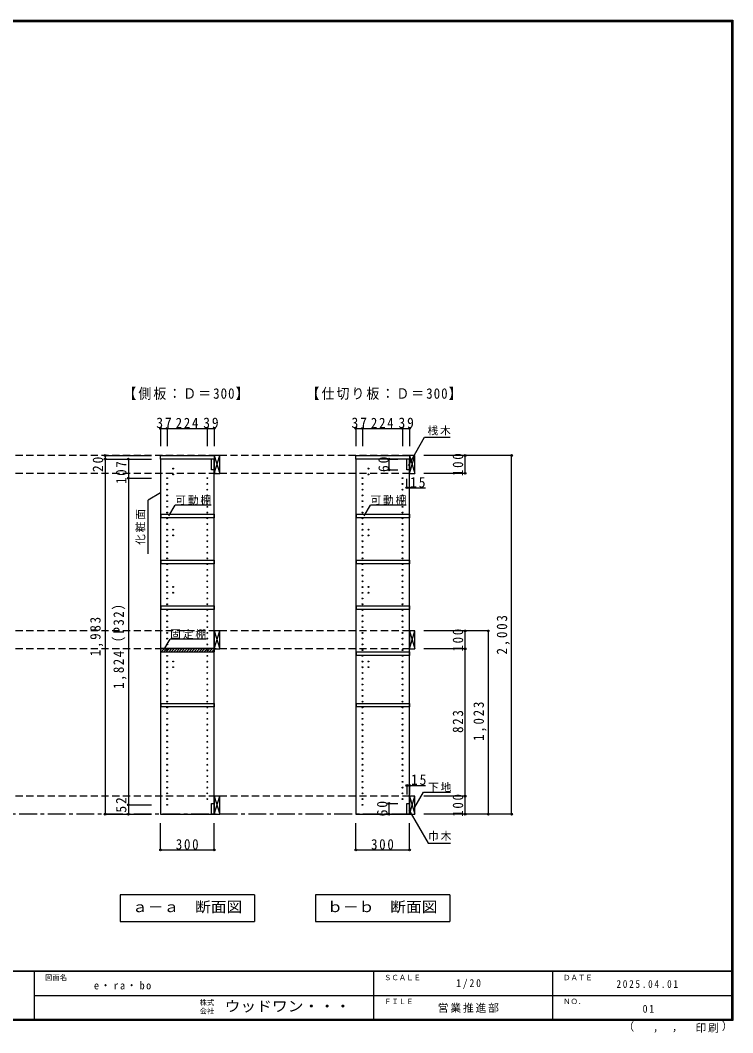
# Model space of a CAD drawing. Units: millimetres at full size, sheet at 1:20. Extents: x -3922 to 3878, y -2932 to 2722.
# Drawn here: x -100 to 3878, y -2932 to 2722 of the extents above; entities that cross this region are included whole.
import ezdxf
from ezdxf.enums import TextEntityAlignment as Align

# ---------------------------------------------------------------- set-up
doc = ezdxf.new("R2010")
doc.units = ezdxf.units.MM
doc.header["$LTSCALE"] = 20
doc.header["$PDMODE"] = 32
doc.header["$PDSIZE"] = 10
doc.linetypes.add('CHAIN1', pattern=[8, 5, -1, 1, -1])
doc.linetypes.add('DASHED2', pattern=[3, 2, -1])
for name, color, linetype in [('0-2_本体', 2, 'Continuous'), ('0-3_固定棚', 3, 'Continuous'), ('0-4_可動棚', 3, 'Continuous'), ('0-5', 4, 'Continuous'), ('0-7_桟木・巾木', 2, 'Continuous'), ('0-8_引き出し', 3, 'Continuous'), ('0-A_文字', 7, 'Continuous'), ('0-B_寸法', 4, 'Continuous'), ('0-C_ハッチ', 4, 'Continuous'), ('F-1_枠', 6, 'Continuous'), ('F-A_文字', 7, 'Continuous')]:
    doc.layers.add(name, color=color, linetype=linetype)
doc.styles.add('ＭＳ ゴシック', font='')
doc.styles.get('ＭＳ ゴシック').set_extended_font_data('MS Gothic')

msp = doc.modelspace()

# ---------------------------------------------------------------- linework, layer by layer
at = {"layer": '0-2_本体'}
for p, q in [((683.47, 291.73), (983.47, 291.73)), ((683.47, 271.73), (683.47, 291.73)), ((983.47, 291.73), (983.47, 271.73)), ((1773.47, 291.73), (2073.47, 291.73)), ((1773.47, 271.73), (1773.47, 291.73)), ((2073.47, 291.73), (2073.47, 271.73)), ((983.47, 271.73), (683.47, 271.73)), ((2073.47, 271.73), (1773.47, 271.73))]:
    msp.add_line(p, q, dxfattribs=at)
at = {"layer": '0-3_固定棚', "color": 2}
for p, q in [((683.47, -785.27), (683.47, -805.27)), ((683.47, -785.27), (983.47, -785.27)), ((983.47, -785.27), (983.47, -805.27)), ((683.47, -805.27), (983.47, -805.27))]:
    msp.add_line(p, q, dxfattribs=at)
at = {"layer": '0-4_可動棚', "color": 2}
for p, q in [((686.47, -56.77), (686.47, -36.77)), ((1776.47, -56.77), (1776.47, -36.77)), ((983.47, -56.77), (686.47, -56.77)), ((2073.47, -56.77), (1776.47, -56.77)), ((686.47, -312.77), (686.47, -292.77)), ((983.47, -312.77), (686.47, -312.77)), ((1776.47, -312.77), (1776.47, -292.77)), ((2073.47, -312.77), (1776.47, -312.77)), ((686.47, -568.77), (686.47, -548.77)), ((1776.47, -568.77), (1776.47, -548.77)), ((983.47, -568.77), (686.47, -568.77)), ((2073.47, -568.77), (1776.47, -568.77)), ((1776.47, -824.77), (1776.47, -804.77)), ((2073.47, -824.77), (1776.47, -824.77)), ((686.47, -1112.77), (686.47, -1092.77)), ((983.47, -1112.77), (686.47, -1112.77)), ((1776.47, -1112.77), (1776.47, -1092.77)), ((2073.47, -1112.77), (1776.47, -1112.77))]:
    msp.add_line(p, q, dxfattribs=at)
for points in [[(686.47, -36.77), (983.47, -36.77), (983.47, -56.77)], [(1776.47, -36.77), (2073.47, -36.77), (2073.47, -56.77)], [(686.47, -292.77), (983.47, -292.77), (983.47, -312.77)], [(1776.47, -292.77), (2073.47, -292.77), (2073.47, -312.77)], [(686.47, -548.77), (983.47, -548.77), (983.47, -568.77)], [(1776.47, -548.77), (2073.47, -548.77), (2073.47, -568.77)], [(1776.47, -804.77), (2073.47, -804.77), (2073.47, -824.77)], [(686.47, -1092.77), (983.47, -1092.77), (983.47, -1112.77)], [(1776.47, -1092.77), (2073.47, -1092.77), (2073.47, -1112.77)]]:
    msp.add_lwpolyline(points, dxfattribs=at)
at = {"layer": '0-5', "color": 3}
for p, q in [((983.47, 271.73), (683.47, 271.73)), ((683.47, 271.73), (683.47, -1711.27)), ((983.47, -1711.27), (983.47, 271.73)), ((2073.47, 271.73), (1773.47, 271.73)), ((1773.47, 271.73), (1773.47, -1711.27)), ((2073.47, -1711.27), (2073.47, 271.73)), ((683.47, -1711.27), (983.47, -1711.27)), ((1773.47, -1711.27), (2073.47, -1711.27))]:
    msp.add_line(p, q, dxfattribs=at)
at = {"layer": '0-5'}
for centre in [(753.47, 218.23), (753.47, 186.23), (1843.47, 218.23), (1843.47, 186.23), (720.47, 164.73), (720.47, 132.73), (944.47, 164.73), (944.47, 132.73), (1810.47, 164.73), (1810.47, 132.73), (2034.47, 164.73), (2034.47, 132.73), (720.47, 100.73), (720.47, 68.73), (944.47, 100.73), (944.47, 68.73), (1810.47, 100.73), (1810.47, 68.73), (2034.47, 100.73), (2034.47, 68.73), (720.47, 36.73), (720.47, 4.73), (944.47, 36.73), (944.47, 4.73), (1810.47, 36.73), (1810.47, 4.73), (2034.47, 36.73), (2034.47, 4.73), (720.47, -27.27), (944.47, -27.27), (1810.47, -27.27), (2034.47, -27.27), (720.47, -59.27), (720.47, -91.27), (944.47, -59.27), (944.47, -91.27), (1810.47, -59.27), (1810.47, -91.27), (2034.47, -59.27), (2034.47, -91.27), (720.47, -123.27), (720.47, -155.27), (753.47, -122.77), (753.47, -154.77), (944.47, -123.27), (944.47, -155.27), (1810.47, -123.27), (1810.47, -155.27), (1843.47, -122.77), (1843.47, -154.77), (2034.47, -123.27), (2034.47, -155.27), (720.47, -187.27), (720.47, -219.27), (944.47, -187.27), (944.47, -219.27), (1810.47, -187.27), (1810.47, -219.27), (2034.47, -187.27), (2034.47, -219.27), (720.47, -251.27), (720.47, -283.27), (944.47, -251.27), (944.47, -283.27), (1810.47, -251.27), (1810.47, -283.27), (2034.47, -251.27), (2034.47, -283.27), (720.47, -315.27), (944.47, -315.27), (1810.47, -315.27), (2034.47, -315.27), (720.47, -347.27), (720.47, -379.27), (944.47, -347.27), (944.47, -379.27), (1810.47, -347.27), (1810.47, -379.27), (2034.47, -347.27), (2034.47, -379.27), (720.47, -411.27), (720.47, -443.27), (753.47, -442.77), (944.47, -411.27), (944.47, -443.27), (1810.47, -411.27), (1810.47, -443.27), (1843.47, -442.77), (2034.47, -411.27), (2034.47, -443.27), (720.47, -475.27), (720.47, -507.27), (753.47, -474.77), (944.47, -475.27), (944.47, -507.27), (1810.47, -475.27), (1810.47, -507.27), (1843.47, -474.77), (2034.47, -475.27), (2034.47, -507.27), (720.47, -539.27), (944.47, -539.27), (1810.47, -539.27), (2034.47, -539.27), (720.47, -571.27), (720.47, -603.27), (944.47, -571.27), (944.47, -603.27), (1810.47, -571.27), (1810.47, -603.27), (2034.47, -571.27), (2034.47, -603.27), (720.47, -635.27), (720.47, -667.27), (944.47, -635.27), (944.47, -667.27), (1810.47, -635.27), (1810.47, -667.27), (2034.47, -635.27), (2034.47, -667.27), (720.47, -699.27), (720.47, -731.27), (944.47, -699.27), (944.47, -731.27), (1810.47, -699.27), (1810.47, -731.27), (2034.47, -699.27), (2034.47, -731.27), (720.47, -763.27), (944.47, -763.27), (1810.47, -763.27), (2034.47, -763.27), (720.47, -795.27), (720.47, -827.27), (944.47, -795.27), (944.47, -827.27), (1810.47, -795.27), (1810.47, -827.27), (2034.47, -795.27), (2034.47, -827.27), (720.47, -859.27), (720.47, -891.27), (753.47, -858.77), (753.47, -890.77), (944.47, -859.27), (944.47, -891.27), (1810.47, -859.27), (1810.47, -891.27), (1843.47, -858.77), (1843.47, -890.77), (2034.47, -859.27), (2034.47, -891.27), (720.47, -923.27), (720.47, -955.27), (944.47, -923.27), (944.47, -955.27), (1810.47, -923.27), (1810.47, -955.27), (2034.47, -923.27), (2034.47, -955.27), (720.47, -987.27), (720.47, -1019.27), (944.47, -987.27), (944.47, -1019.27), (1810.47, -987.27), (1810.47, -1019.27), (2034.47, -987.27), (2034.47, -1019.27), (720.47, -1051.27), (944.47, -1051.27), (1810.47, -1051.27), (2034.47, -1051.27), (720.47, -1083.27), (720.47, -1115.27), (944.47, -1083.27), (944.47, -1115.27), (1810.47, -1083.27), (1810.47, -1115.27), (2034.47, -1083.27), (2034.47, -1115.27), (720.47, -1147.27), (720.47, -1179.27), (944.47, -1147.27), (944.47, -1179.27), (1810.47, -1147.27), (1810.47, -1179.27), (2034.47, -1147.27), (2034.47, -1179.27), (720.47, -1211.27), (720.47, -1243.27), (944.47, -1211.27), (944.47, -1243.27), (1810.47, -1211.27), (1810.47, -1243.27), (2034.47, -1211.27), (2034.47, -1243.27), (720.47, -1275.27), (944.47, -1275.27), (1810.47, -1275.27), (2034.47, -1275.27), (720.47, -1307.27), (720.47, -1339.27), (944.47, -1307.27), (944.47, -1339.27), (1810.47, -1307.27), (1810.47, -1339.27), (2034.47, -1307.27), (2034.47, -1339.27), (720.47, -1371.27), (720.47, -1403.27), (944.47, -1371.27), (944.47, -1403.27), (1810.47, -1371.27), (1810.47, -1403.27), (2034.47, -1371.27), (2034.47, -1403.27), (720.47, -1435.27), (720.47, -1467.27), (944.47, -1435.27), (944.47, -1467.27), (1810.47, -1435.27), (1810.47, -1467.27), (2034.47, -1435.27), (2034.47, -1467.27), (720.47, -1499.27), (944.47, -1499.27), (1810.47, -1499.27), (2034.47, -1499.27), (720.47, -1531.27), (720.47, -1563.27), (944.47, -1531.27), (944.47, -1563.27), (1810.47, -1531.27), (1810.47, -1563.27), (2034.47, -1531.27), (2034.47, -1563.27), (720.47, -1595.27), (720.47, -1627.27), (944.47, -1595.27), (944.47, -1627.27), (1810.47, -1595.27), (1810.47, -1627.27), (2034.47, -1595.27), (2034.47, -1627.27), (720.47, -1659.27), (1810.47, -1659.27)]:
    msp.add_circle(centre, 2.5, dxfattribs=at)
at = {"layer": '0-7_桟木・巾木'}
for p, q in [((983.47, 271.73), (968.47, 271.73)), ((968.47, 211.73), (968.47, 271.73)), ((983.47, 271.73), (983.47, 230.73)), ((2073.47, 271.73), (2058.47, 271.73)), ((2058.47, 211.73), (2058.47, 271.73)), ((2073.47, 271.73), (2073.47, 230.73)), ((968.47, -1651.27), (983.47, -1651.27)), ((983.47, -1651.27), (983.47, -1711.27)), ((2058.47, -1651.27), (2073.47, -1651.27)), ((2073.47, -1651.27), (2073.47, -1711.27))]:
    msp.add_line(p, q, dxfattribs=at)
for points in [[(983.47, 211.73), (971.97, 211.73), (968.47, 211.73)], [(2073.47, 211.73), (2061.97, 211.73), (2058.47, 211.73)], [(983.47, -1711.27), (968.47, -1711.27), (968.47, -1651.27)], [(2073.47, -1711.27), (2058.47, -1711.27), (2058.47, -1651.27)]]:
    msp.add_lwpolyline(points, dxfattribs=at)
at = {"layer": '0-8_引き出し'}
for p, q in [((983.47, 291.73), (983.47, 191.73)), ((1013.47, 291.73), (983.47, 291.73)), ((1013.47, 191.73), (1013.47, 291.73)), ((2073.47, 291.73), (2073.47, 191.73)), ((2103.47, 291.73), (2073.47, 291.73)), ((2103.47, 191.73), (2103.47, 291.73)), ((983.47, 191.73), (1013.47, 191.73)), ((2073.47, 191.73), (2103.47, 191.73)), ((2073.47, -688.27), (2073.47, -788.27)), ((2103.47, -688.27), (2073.47, -688.27)), ((2103.47, -788.27), (2103.47, -688.27)), ((2073.47, -788.27), (2103.47, -788.27)), ((983.47, -1611.27), (983.47, -1711.27)), ((1013.47, -1611.27), (983.47, -1611.27)), ((1013.47, -1711.27), (1013.47, -1611.27)), ((2073.47, -1611.27), (2073.47, -1711.27)), ((2103.47, -1611.27), (2073.47, -1611.27)), ((2103.47, -1711.27), (2103.47, -1611.27)), ((983.47, -1711.27), (1013.47, -1711.27)), ((2073.47, -1711.27), (2103.47, -1711.27))]:
    msp.add_line(p, q, dxfattribs=at)
at = {"layer": '0-8_引き出し', "color": 7}
for p, q in [((983.47, 191.73), (1013.47, 291.73)), ((983.47, 291.73), (1013.47, 191.73)), ((2073.47, 191.73), (2103.47, 291.73)), ((2073.47, 291.73), (2103.47, 191.73)), ((983.47, -688.27), (1013.47, -788.27)), ((983.47, -788.27), (1013.47, -688.27)), ((2073.47, -788.27), (2103.47, -688.27)), ((2073.47, -688.27), (2103.47, -788.27)), ((983.47, -1711.27), (1013.47, -1611.27)), ((983.47, -1611.27), (1013.47, -1711.27)), ((2073.47, -1711.27), (2103.47, -1611.27)), ((2073.47, -1611.27), (2103.47, -1711.27))]:
    msp.add_line(p, q, dxfattribs=at)
at = {"layer": '0-8_引き出し'}
msp.add_lwpolyline([(1013.47, -788.27), (1013.47, -688.27), (983.47, -688.27), (983.47, -788.27)], close=True, dxfattribs=at)
at = {"layer": '0-A_文字'}
for p, q in [((683.47, 82.66), (613.47, 42.25)), ((613.47, -257.75), (613.47, 42.25)), ((730.32, -45.83), (765.34, 14.82)), ((965.34, 14.82), (765.34, 14.82)), ((1820.32, -45.83), (1855.34, 14.82)), ((2055.34, 14.82), (1855.34, 14.82)), ((702.02, -794.33), (737.04, -733.68)), ((937.04, -733.68), (737.04, -733.68)), ((2103.47, -1672.95), (2152.24, -1588.48)), ((2152.24, -1588.48), (2302.77, -1588.48)), ((1208.47, -2161.27), (1208.47, -2311.27)), ((2298.47, -2161.27), (2298.47, -2311.27)), ((458.47, -2311.27), (1208.47, -2311.27)), ((1548.47, -2311.27), (2298.47, -2311.27))]:
    msp.add_line(p, q, dxfattribs=at)
at = {"layer": '0-A_文字', "linetype": 'CHAIN1'}
msp.add_line((2073.47, -1711.27), (-2466.53, -1711.27), dxfattribs=at)
at = {"layer": '0-A_文字'}
for points in [[(2066.8, 236.27), (2157.67, 393.67), (2299.9, 393.67)], [(2069.66, -1687.54), (2176.74, -1873.01), (2302.77, -1873.01)], [(1208.47, -2161.27), (458.47, -2161.27), (458.47, -2311.27)], [(2298.47, -2161.27), (1548.47, -2161.27), (1548.47, -2311.27)]]:
    msp.add_lwpolyline(points, dxfattribs=at)
at = {"layer": '0-B_寸法'}
for p, q in [((683.47, 442.73), (983.47, 442.73)), ((683.47, 442.73), (683.47, 342.73)), ((720.47, 442.73), (720.47, 342.73)), ((944.47, 442.73), (944.47, 342.73)), ((983.47, 442.73), (983.47, 342.73)), ((1773.47, 442.73), (2073.47, 442.73)), ((1773.47, 442.73), (1773.47, 342.73)), ((1810.47, 442.73), (1810.47, 342.73)), ((2034.47, 442.73), (2034.47, 342.73)), ((2073.47, 442.73), (2073.47, 342.73)), ((373.47, 291.73), (373.47, 271.73)), ((373.47, 291.73), (633.47, 291.73)), ((2383.47, 291.73), (2153.47, 291.73)), ((2643.47, 291.73), (2153.47, 291.73)), ((2383.47, 191.73), (2383.47, 291.73)), ((2643.47, -1711.27), (2643.47, 291.73)), ((373.47, 271.73), (633.47, 271.73)), ((373.47, 271.73), (373.47, -1711.27)), ((503.47, 271.73), (633.47, 271.73)), ((503.47, 271.73), (503.47, 164.73)), ((1958.47, 271.73), (1958.47, 211.73)), ((1958.47, 271.73), (2008.47, 271.73)), ((1958.47, 211.73), (2008.47, 211.73)), ((2383.47, 191.73), (2153.47, 191.73)), ((503.47, 164.73), (633.47, 164.73)), ((503.47, 164.73), (503.47, -1659.27)), ((2058.47, 111.73), (2058.47, 161.73)), ((2073.47, 111.73), (2073.47, 161.73)), ((2058.47, 111.73), (2163.1, 111.73)), ((2383.47, -688.27), (2153.47, -688.27)), ((2383.47, -788.27), (2383.47, -688.27)), ((2513.47, -688.27), (2383.47, -688.27)), ((2513.47, -1711.27), (2513.47, -688.27)), ((2383.47, -788.27), (2153.47, -788.27)), ((2383.47, -1611.27), (2383.47, -788.27)), ((2058.47, -1551.27), (2058.47, -1601.27)), ((2058.47, -1551.27), (2161.93, -1551.27)), ((2073.47, -1551.27), (2073.47, -1601.27)), ((2383.47, -1611.27), (2153.47, -1611.27)), ((2383.47, -1711.27), (2383.47, -1611.27)), ((503.47, -1659.27), (633.47, -1659.27)), ((503.47, -1659.27), (503.47, -1711.27)), ((1958.47, -1651.27), (1958.47, -1711.27)), ((1958.47, -1651.27), (2008.47, -1651.27)), ((373.47, -1711.27), (633.47, -1711.27)), ((503.47, -1711.27), (633.47, -1711.27)), ((1958.47, -1711.27), (2008.47, -1711.27)), ((2383.47, -1711.27), (2153.47, -1711.27)), ((2643.47, -1711.27), (2153.47, -1711.27)), ((2513.47, -1711.27), (2383.47, -1711.27)), ((683.47, -1911.27), (683.47, -1761.27)), ((983.47, -1911.27), (983.47, -1761.27)), ((1773.47, -1911.27), (1773.47, -1761.27)), ((2073.47, -1911.27), (2073.47, -1761.27)), ((683.47, -1911.27), (983.47, -1911.27)), ((1773.47, -1911.27), (2073.47, -1911.27))]:
    msp.add_line(p, q, dxfattribs=at)
at = {"layer": '0-B_寸法', "linetype": 'DASHED2'}
for p, q in [((2073.47, 291.73), (-2466.53, 291.73)), ((2073.47, 191.73), (-2466.53, 191.73)), ((2073.47, -688.27), (-2466.53, -688.27)), ((2073.47, -788.27), (-2466.53, -788.27)), ((2073.47, -1611.27), (-2466.53, -1611.27))]:
    msp.add_line(p, q, dxfattribs=at)
at = {"layer": '0-B_寸法', "color": 7}
for p in [(683.47, 442.73), (720.47, 442.73), (944.47, 442.73), (983.47, 442.73), (1773.47, 442.73), (1810.47, 442.73), (2034.47, 442.73), (2073.47, 442.73), (373.47, 291.73), (2383.47, 291.73), (2643.47, 291.73), (373.47, 271.73), (503.47, 271.73), (1958.47, 271.73), (503.47, 164.73), (1958.47, 211.73), (2383.47, 191.73), (2058.47, 111.73), (2073.47, 111.73), (2383.47, -688.27), (2513.47, -688.27), (2383.47, -788.27), (2058.47, -1551.27), (2073.47, -1551.27), (2383.47, -1611.27), (503.47, -1659.27), (1958.47, -1651.27), (373.47, -1711.27), (503.47, -1711.27), (1958.47, -1711.27), (2383.47, -1711.27), (2513.47, -1711.27), (2643.47, -1711.27), (683.47, -1911.27), (983.47, -1911.27), (1773.47, -1911.27), (2073.47, -1911.27)]:
    msp.add_point(p, dxfattribs=at)
at = {"layer": '0-C_ハッチ'}
for p, q in [((683.47, -794.22), (692.42, -785.27)), ((686.56, -805.27), (706.56, -785.27)), ((700.7, -805.27), (720.7, -785.27)), ((714.84, -805.27), (734.84, -785.27)), ((728.99, -805.27), (748.99, -785.27)), ((743.13, -805.27), (763.13, -785.27)), ((757.27, -805.27), (777.27, -785.27)), ((771.41, -805.27), (791.41, -785.27)), ((785.55, -805.27), (805.55, -785.27)), ((799.7, -805.27), (819.7, -785.27)), ((813.84, -805.27), (833.84, -785.27)), ((827.98, -805.27), (847.98, -785.27)), ((842.12, -805.27), (862.12, -785.27)), ((856.26, -805.27), (876.26, -785.27)), ((870.41, -805.27), (890.41, -785.27)), ((884.55, -805.27), (904.55, -785.27)), ((898.69, -805.27), (918.69, -785.27)), ((912.83, -805.27), (932.83, -785.27)), ((926.97, -805.27), (946.97, -785.27)), ((941.12, -805.27), (961.12, -785.27)), ((955.26, -805.27), (975.26, -785.27)), ((969.4, -805.27), (983.47, -791.2))]:
    msp.add_line(p, q, dxfattribs=at)
at = {"layer": 'F-1_枠'}
for p, q in [((-3922.03, 2722.29), (3877.97, 2722.29)), ((-3922.03, 2718.96), (3877.97, 2718.96)), ((-3922.03, 2715.63), (3877.97, 2715.63)), ((3871.3, 2722.29), (3871.3, -2864.37)), ((3874.63, 2722.29), (3874.63, -2864.37)), ((3877.97, 2722.29), (3877.97, -2864.37)), ((3877.97, -2587.71), (-3922.03, -2587.71)), ((3877.97, -2591.04), (-3922.03, -2591.04)), ((-22.03, -2591.04), (-22.03, -2857.71)), ((1871.3, -2591.04), (1871.3, -2857.71)), ((2871.3, -2591.04), (2871.3, -2857.71)), ((-22.03, -2724.37), (3871.3, -2724.38)), ((3877.97, -2857.71), (-3922.03, -2857.71)), ((3877.97, -2861.04), (-3922.03, -2861.04)), ((3877.97, -2864.37), (-3922.03, -2864.37))]:
    msp.add_line(p, q, dxfattribs=at)

# ---------------------------------------------------------------- texts
at = {"layer": '0-A_文字', "style": 'ＭＳ ゴシック', "width": 1.1}
for s, p in [('ａ－ａ\u3000断面図', (523.47, -2276.27)), ('ｂ－ｂ\u3000断面図', (1613.47, -2276.27))]:
    msp.add_text(s, height=58.65, dxfattribs=at).set_placement(p, align=Align.BOTTOM_LEFT)
at = {"layer": '0-A_文字', "attachment_point": 7, "style": 'ＭＳ ゴシック'}
for s, insert, char_height in [('\\T1.16;\\W0.9;【側板：Ｄ＝300】', (475.97, 601.73), 58.65), ('\\T1.16;\\W0.9;【仕切り板：Ｄ＝300】', (1498.47, 601.73), 58.65), ('\\T1.17;桟木', (2173.88, 403.88), 43.99), ('\\T1.17;可動棚', (765.34, 14.82), 43.99), ('\\T1.17;可動棚', (1855.34, 14.82), 43.99), ('\\T1.17;固定棚', (737.04, -733.68), 43.99), ('\\T1.17;下地', (2176.74, -1588.48), 43.99), ('\\T1.17;巾木', (2176.74, -1861.06), 43.99)]:
    msp.add_mtext(s, dxfattribs=dict(at, insert=insert, char_height=char_height))
at = {"layer": '0-A_文字', "insert": (598.47, -207.75), "char_height": 43.99, "attachment_point": 7, "rotation": 90, "style": 'ＭＳ ゴシック'}
msp.add_mtext('\\T1.17;化粧面', dxfattribs=at)
at = {"layer": '0-B_寸法', "color": 7, "char_height": 58.65, "attachment_point": 7, "style": 'ＭＳ ゴシック'}
for s, insert in [('\\T1.27;\\W0.95;37', (659.47, 443.94)), ('\\T1.27;\\W0.9;224', (767.47, 443.94)), ('\\T1.27;\\W0.95;39', (921.47, 443.94)), ('\\T1.27;\\W0.95;37', (1749.47, 443.94)), ('\\T1.27;\\W0.9;224', (1857.47, 443.94)), ('\\T1.27;\\W0.95;39', (2011.47, 443.94)), ('\\T1.27;\\W0.95;15', (2076.36, 111.73)), ('\\T1.27;\\W0.95;15', (2081.38, -1548.8)), ('\\T1.27;\\W0.9;300', (768.47, -1910.06)), ('\\T1.27;\\W0.9;300', (1858.47, -1910.06))]:
    msp.add_mtext(s, dxfattribs=dict(at, insert=insert))
at = {"layer": '0-B_寸法', "color": 7, "char_height": 58.65, "attachment_point": 7, "rotation": 90, "style": 'ＭＳ ゴシック'}
for s, insert in [('\\T1.27;\\W0.9;100', (2373.47, 176.73)), ('\\T1.27;\\W0.95;20', (363.47, 198.98)), ('\\T1.27;\\W0.9;107', (493.47, 132.6)), ('\\T1.27;\\W0.95;60', (1958.47, 199.23)), ('\\T1.23;\\W0.9;1,824（P32）', (493.47, -1012.27)), ('\\T1.28;\\W0.9;1,983', (363.47, -829.77)), ('\\T1.28;\\W0.9;2,003', (2633.47, -819.77)), ('\\T1.27;\\W0.9;100', (2373.47, -803.27)), ('\\T1.28;\\W0.9;1,023', (2503.47, -1302.77)), ('\\T1.27;\\W0.9;823', (2373.47, -1257.77)), ('\\T1.27;\\W0.95;52', (493.47, -1703)), ('\\T1.27;\\W0.9;100', (2373.47, -1726.27)), ('\\T1.27;\\W0.95;60', (1950.86, -1723.77))]:
    msp.add_mtext(s, dxfattribs=dict(at, insert=insert))
at = {"layer": 'F-A_文字', "style": 'ＭＳ ゴシック'}
for s, height, p in [('図面名', 29.33, (37.97, -2647.71)), ('ＳＣＡＬＥ', 29.33, (1931.3, -2647.71)), ('ＤＡＴＥ', 29.33, (2931.3, -2647.71)), ('株式', 29.33, (901.3, -2787.04)), ('ＦＩＬＥ', 29.33, (1931.3, -2781.04)), ('ＮＯ．', 29.33, (2931.3, -2781.04)), ('会社', 29.33, (901.3, -2835.04)), ('（', 43.99, (3267.32, -2933.25)), ('）', 43.99, (3816.9, -2930.46)), (',', 43.99, (3432.15, -2933.25)), (',', 43.99, (3538.1, -2931.39))]:
    msp.add_text(s, height=height, dxfattribs=at).set_placement(p, align=Align.BOTTOM_LEFT)
at = {"layer": 'F-A_文字', "style": 'ＭＳ ゴシック', "width": 1.1}
msp.add_text('ウッドワン・・・', height=58.65, dxfattribs=at).set_placement((1041.3, -2831.04), align=Align.BOTTOM_LEFT)
at = {"layer": 'F-A_文字', "char_height": 43.99, "attachment_point": 7, "style": 'ＭＳ ゴシック'}
for s, insert in [('\\T1.28;\\W0.95;e・ra・bo', (311.3, -2691.04)), ('\\T1.38;\\W0.9;1/20', (2333.8, -2687.71)), ('\\T1.39;\\W0.85;2025.04.01', (3228.8, -2682.71)), ('\\T1.17;営業推進部', (2231.3, -2821.04)), ('\\T1.36;\\W0.9;01', (3375, -2821.04)), ('\\T1.17;印刷', (3670.07, -2932.32))]:
    msp.add_mtext(s, dxfattribs=dict(at, insert=insert))

doc.saveas('drawing.dxf')
